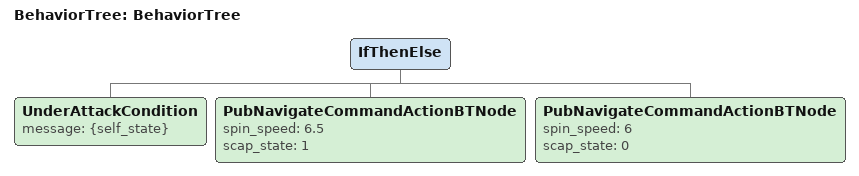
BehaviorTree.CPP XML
<?xml version="1.0" encoding="UTF-8"?>
<root BTCPP_format="4" main_tree_to_execute="BehaviorTree">
    <BehaviorTree ID="BehaviorTree">
        <IfThenElse>
            <UnderAttackCondition message="{self_state}" />
             <PubNavigateCommandActionBTNode spin_speed="6.5"
                scap_state="1" />
            <PubNavigateCommandActionBTNode spin_speed="6"
                scap_state="0" />
        </IfThenElse>
    </BehaviorTree>
</root>
